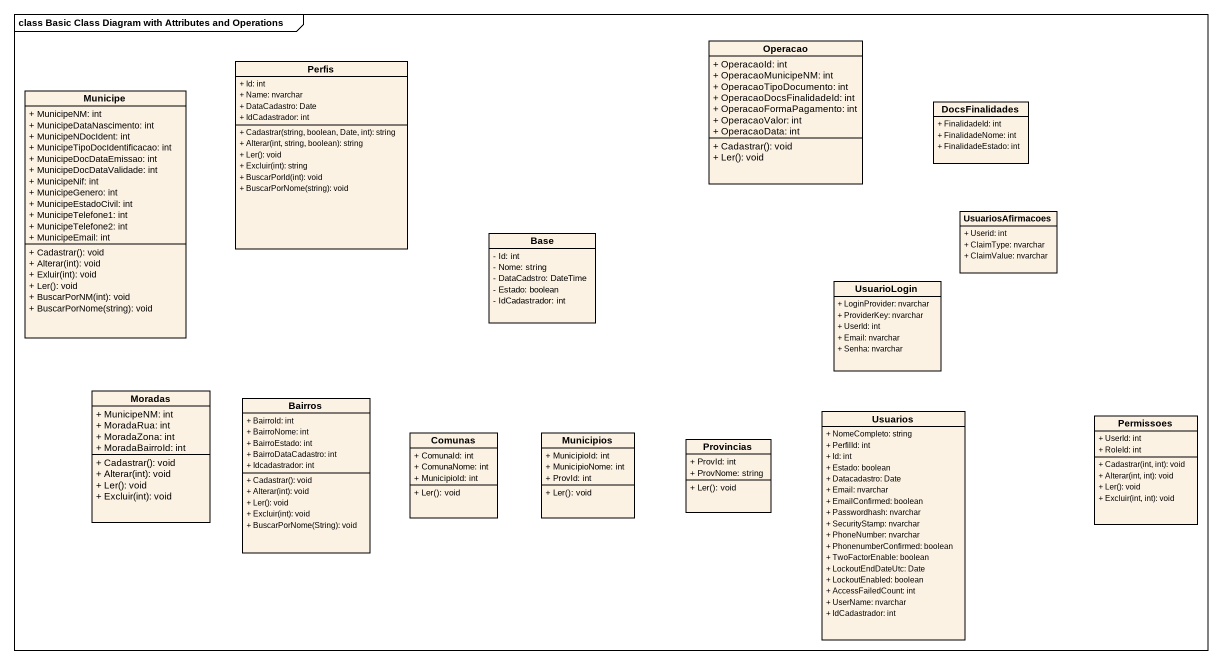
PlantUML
@startuml
mainframe class Basic Class Diagram with Attributes and Operations
hide circle
hide empty members
skinparam classAttributeIconSize 0
class Operacao {
  + OperacaoId: int
  + OperacaoMunicipeNM: int
  + OperacaoTipoDocumento: int
  + OperacaoDocsFinalidadeId: int
  + OperacaoFormaPagamento: int
  + OperacaoValor: int
  + OperacaoData: int
  + Cadastrar(): void
  + Ler(): void
}
class Municipe {
  + MunicipeNM: int
  + MunicipeDataNascimento: int
  + MunicipeNDocIdent: int
  + MunicipeTipoDocIdentificacao: int
  + MunicipeDocDataEmissao: int
  + MunicipeDocDataValidade: int
  + MunicipeNif: int
  + MunicipeGenero: int
  + MunicipeEstadoCivil: int
  + MunicipeTelefone1: int
  + MunicipeTelefone2: int
  + MunicipeEmail: int
  + Cadastrar(): void
  + Alterar(int): void
  + Exluir(int): void
  + Ler(): void
  + BuscarPorNM(int): void
  + BuscarPorNome(string): void
}
class Perfis {
  + Id: int
  + Name: nvarchar
  + DataCadastro: Date
  + IdCadastrador: int
  + Cadastrar(string, boolean, Date, int): string
  + Alterar(int, string, boolean): string
  + Ler(): void
  + Excluir(int): string
  + BuscarPorId(int): void
  + BuscarPorNome(string): void
}
class DocsFinalidades {
  + FinalidadeId: int
  + FinalidadeNome: int
  + FinalidadeEstado: int
}
class UsuariosAfirmacoes {
  + Userid: int
  + ClaimType: nvarchar
  + ClaimValue: nvarchar
}
class Base {
  - Id: int
  - Nome: string
  - DataCadstro: DateTime
  - Estado: boolean
  - IdCadastrador: int
}
class UsuarioLogin {
  + LoginProvider: nvarchar
  + ProviderKey: nvarchar
  + UserId: int
  + Email: nvarchar
  + Senha: nvarchar
}
class Moradas {
  + MunicipeNM: int
  + MoradaRua: int
  + MoradaZona: int
  + MoradaBairroId: int
  + Cadastrar(): void
  + Alterar(int): void
  + Ler(): void
  + Excluir(int): void
}
class Bairros {
  + BairroId: int
  + BairroNome: int
  + BairroEstado: int
  + BairroDataCadastro: int
  + Idcadastrador: int
  + Cadastrar(): void
  + Alterar(int): void
  + Ler(): void
  + Excluir(int): void
  + BuscarPorNome(String): void
}
class Usuarios {
  + NomeCompleto: string
  + PerfilId: int
  + Id: int
  + Estado: boolean
  + Datacadastro: Date
  + Email: nvarchar
  + EmailConfirmed: boolean
  + Passwordhash: nvarchar
  + SecurityStamp: nvarchar
  + PhoneNumber: nvarchar
  + PhonenumberConfirmed: boolean
  + TwoFactorEnable: boolean
  + LockoutEndDateUtc: Date
  + LockoutEnabled: boolean
  + AccessFailedCount: int
  + UserName: nvarchar
  + IdCadastrador: int
}
class Permissoes {
  + UserId: int
  + RoleId: int
  + Cadastrar(int, int): void
  + Alterar(int, int): void
  + Ler(): void
  + Excluir(int, int): void
}
class Comunas {
  + ComunaId: int
  + ComunaNome: int
  + MunicipioId: int
  + Ler(): void
}
class Municipios {
  + MunicipioId: int
  + MunicipioNome: int
  + ProvId: int
  + Ler(): void
}
class Provincias {
  + ProvId: int
  + ProvNome: string
  + Ler(): void
}
@enduml
